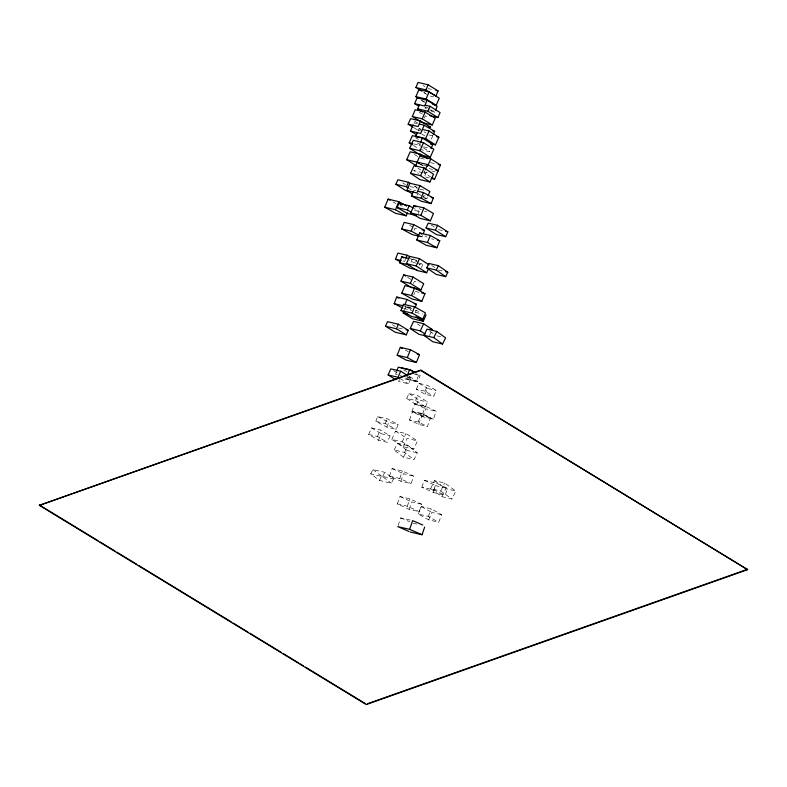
<?xml version="1.0" encoding="UTF-8"?>
<svg xmlns="http://www.w3.org/2000/svg" width="787" height="787" viewBox="0 0 787 787"><rect width="100%" height="100%" fill="white"/><g stroke="black" fill="none" stroke-linecap="round" stroke-linejoin="round"><path stroke-width="0.59" stroke-dasharray="3.94 2.95" d="M398.143 525.519L400.75 517.876L412.634 520.62M389.486 476.115L392.103 468.619L402.373 471L413.726 476.096L411.109 483.592L400.839 481.211L389.486 476.115L399.757 478.496L411.109 483.592M399.757 478.496L402.373 471M400.839 481.211L403.456 473.715L413.726 476.096M397.346 503.916L399.953 496.538L409.938 498.86L421.763 504.26L419.156 511.629L409.161 509.317L397.346 503.916L407.332 506.238L419.156 511.629M407.332 506.238L409.938 498.86M409.161 509.317L411.768 501.939L421.763 504.26M411.916 411.699L414.779 403.711L425.344 406.161L436.214 411.237L433.342 419.235L422.786 416.776L411.916 411.699L422.471 414.159L433.342 419.235M422.471 414.159L425.344 406.161M422.786 416.776L425.659 408.787L436.214 411.237M421.832 487.143L424.291 480.316L436.234 483.1L447.587 488.412L445.137 495.239L433.184 492.455L421.832 487.143L433.785 489.917L445.137 495.239M433.785 489.917L436.234 483.1M433.184 492.455L435.644 485.638L447.587 488.412M409.515 419.953L412.703 411.296L421.389 413.323L430.607 417.779L427.42 426.436L418.733 424.409L409.515 419.953L418.202 421.98L427.42 426.436M418.202 421.98L421.389 413.323M418.733 424.409L421.921 415.752L430.607 417.779M396.363 372.182L395.586 374.189L401.193 375.507M404.971 378.99L416.185 381.606L418.881 374.573L415.516 373.786M375.802 421.36L377.671 416.539L387.056 418.733L398.143 424.488L396.274 429.318L386.889 427.125L375.802 421.36L385.177 423.563L396.274 429.318M385.177 423.563L387.056 418.733M386.889 427.125L388.768 422.294L398.143 424.488M405.512 259.317L404.715 261.363L402.403 260.822M410.991 262.179L412.132 259.257L418.418 262.553M421.478 267.678L422.619 264.757L419.471 263.104M414.139 230.306L414.995 228.141L418.586 228.978M419.599 236.336L421.989 236.897L422.845 234.723M422.806 197.93L423.701 195.688L425.856 196.189M413.893 294.692L414.788 292.508M418.35 514.078L421.429 506.562L431.394 508.904L441.782 514.747L438.703 522.253L428.738 519.912L418.35 514.078L428.315 516.42L438.703 522.253M428.315 516.42L431.394 508.904M428.738 519.912L431.817 512.406L441.782 514.747M418.369 213.651L419.255 211.506L414.198 208.604M432.889 135.433L431.148 139.555L429.063 138.335M424.862 170.838L423.967 172.933L430.755 176.898M424.842 175.698L426.623 171.497M416.402 389.142L418.861 383.318L427.508 385.345L436.214 390.441L433.755 396.264L425.108 394.238L416.402 389.142L425.039 391.178L433.755 396.264M425.039 391.178L427.508 385.345M425.108 394.238L427.567 388.404L436.214 390.441M368.68 434.434L371.494 427.872L380.278 429.938L390.067 435.782L387.263 442.343L378.478 440.277L368.68 434.434L377.465 436.5L387.263 442.343M377.465 436.5L380.278 429.938M378.478 440.277L381.282 433.716L390.067 435.782M405.6 377.917L407.666 379.147L408.502 377.17M407.666 379.147L417.671 381.498L420.199 375.576L417.11 373.746M417.071 195.402L417.966 193.317M424.488 198.294L426.741 198.826L427.636 196.74M425.098 108.822L425.934 106.904M414.208 127.907L418.241 130.376L419.215 128.153M424.301 118.148L425.275 115.905L428.581 116.683M404.607 309.793L406.013 306.556M415.3 312.311L416.244 310.157M413.441 283.556L414.356 281.471L419.038 282.572M399.501 379.462L398.615 381.488L408.492 383.81L411.168 377.75L409.26 376.56M413.677 143.883L419.274 145.202L420.179 143.155M419.54 149.333L429.613 151.704L430.528 149.658M391.828 439.441L395.536 431.119L405.915 433.558L417.454 440.858L413.736 449.17L403.367 446.731L391.828 439.441L402.196 441.881L413.736 449.17M402.196 441.881L405.915 433.558M403.367 446.731L407.086 438.418L417.454 440.858M418.133 130.819L419.107 128.655L421.311 129.176M419.235 265.249L420.189 263.163L423.455 263.93M406.722 398.438L408.974 393.53L417.799 395.605L427.567 402.019L425.324 406.918L416.49 404.852L406.722 398.438L415.546 400.504L425.324 406.918M415.546 400.504L417.799 395.605M416.49 404.852L418.743 399.944L427.567 402.019M429.466 335.646L431.365 331.573M430.637 488.648L434.532 480.66L444.616 483.021L455.84 491.019L451.945 499.017L441.861 496.656L430.637 488.648L440.72 491.009L451.945 499.017M440.72 491.009L444.616 483.021M441.861 496.656L445.757 488.668L455.84 491.019M370.726 473.843L372.91 469.573L384.823 472.348L393.48 478.949L391.306 483.208L379.383 480.434L370.726 473.843L382.649 476.617L391.306 483.208M379.383 480.434L381.567 476.174L393.48 478.949M382.649 476.617L384.823 472.348M394.139 449.997L397.622 443.219L408.01 445.629L417.385 452.83L413.913 459.608L403.515 457.188L394.139 449.997L404.538 452.407L413.913 459.608M404.538 452.407L408.01 445.629M403.515 457.188L406.997 450.41L417.385 452.83M413.145 523.257L416.717 524.073M413.687 190.297L415.831 190.798M409.83 258.716L416.982 260.408M415.713 263.133L409.122 260.684M416.864 263.409L422.619 264.757M438.29 269.99L443.042 271.102M403.642 308.494L411.621 310.363M436.883 335.842L441.251 336.866M428.049 88.587L431.394 89.374M430.253 96.053L433.627 96.85M429.85 110.18L434.404 111.242M431.345 111.351L434.68 112.138L430.656 109.678M417.366 123.608L413.952 122.811L416.038 124.031M418.241 130.376L420.455 130.888M428.954 134.951L433.362 135.994M423.593 146.805L429.289 148.143M420.484 158.217L426.288 159.584M430.489 162.663L436.047 163.971M419.796 164.326L423.131 165.113M424.242 165.368L427.577 166.155M429.082 168.615L432.496 169.412M431.689 170.976L435.024 171.753M423.534 171.891L430.204 173.455M422.835 172.668L413.746 170.533L418.595 173.356M425.541 177.016L430.086 178.088M409.84 186.499L416.903 188.152M419.746 189.146L425.373 190.474M400.081 205.496L402.452 206.056M424.488 211.319L426.741 211.851M414.7 210.434L419.255 211.506M438.497 229.656L443.17 230.758M431.443 238.805L433.824 239.366M415.231 291.426L419.55 292.439M407.204 306.841L410.765 307.678M415.398 310.501L418.733 311.278M415.388 312.291L422.53 313.964M398.438 327.982L402.806 329.015M414.641 374.268L420.199 375.576M406.781 376.717L411.168 377.75M400.75 517.876L409.771 521.791M392.103 468.619L403.456 473.715M399.953 496.538L411.768 501.939M414.779 403.711L425.659 408.787M424.291 480.316L435.644 485.638M412.703 411.296L421.921 415.752M404.429 306.084L410.745 309.291M403.495 369.821L407.666 371.946M406.81 376.816L416.185 381.606M377.671 416.539L388.768 422.294M409.594 225.259L412.841 226.99M419.825 235.746L421.989 236.897M405.344 350.087L408.355 351.73M408.384 306.969L412.319 309.143M424.882 235.893L426.977 237.074M421.429 506.562L431.817 512.406M392.998 201.905L395.94 203.558M419.137 208.624L421.252 209.844M421.753 134.075L424.882 135.905M418.861 383.318L427.567 388.404M409.427 376.599L417.671 381.498M414.818 186.204L416.785 187.375M417.858 193.523L421.812 195.874M422.796 196.465L426.741 198.826M371.494 427.872L381.282 433.716M424.036 92.709L427.085 94.558M421.999 100.372L425.059 102.221M421.143 100.333L424.163 102.182M426.623 107.219L429.643 109.068M419.255 112.226L422.265 114.066M414.611 121.129L417.641 122.979M407.056 307.196L413.303 311.013M423.062 85.508L425.049 86.737M423.829 92.423L425.826 93.653M392.418 324.697L395.379 326.516M414.296 154.36L418.418 156.928M420.228 164.09L423.317 166.018M407.587 277.27L412.418 280.27M393.667 370.667L399.383 374.238M399.914 378.468L408.492 383.81M424.832 107.032L426.839 108.291M415.487 137.617L418.586 139.565M419.274 145.202L422.373 147.149M423.406 147.799L429.613 151.704M413.332 145.428L418.497 148.684M417.395 142.9L420.494 144.857M395.536 431.119L407.086 438.418M431.286 225.092L434.375 227.05M419.107 128.655L423.042 131.173M424.026 131.803L426.003 133.062M414.237 185.968L418.074 188.427M402.698 182.859L405.571 184.709M409.338 188.605L411.257 189.844M413.519 258.834L418.281 261.923M408.974 393.53L418.743 399.944M417.907 168.123L420.72 170.002M417.395 323.949L420.278 325.877M431.699 265.406L435.467 268.023M434.532 480.66L445.757 488.668M429.918 331.307L433.834 334.16M372.91 469.573L381.567 476.174M397.622 443.219L406.997 450.41"/><path stroke-width="1.18" d="M39.35 505.372L420.76 370.047L747.62 569.65L366.24 704.562L39.35 505.372L420.73 370.461L747.62 569.65M409.043 531.5L397.769 526.611L409.663 529.356L412.634 520.62L422.786 525.018M410.175 531.992L422.058 534.737L424.665 527.093M402.59 307.963L394.169 303.684L396.697 297.053L406.958 299.453L416.431 304.264L415.162 307.579M404.852 304.972L406.958 299.453M396.746 371.179L398.281 367.155L409.506 369.782L414.71 372.448M407.577 374.809L409.506 369.782M400.416 261.786L395.477 259.198L397.868 253.07L407.105 255.234L410.066 256.788M416.884 269.784L409.988 268.17L399.501 262.671L401.783 256.837L408.679 258.451M405.915 258.303L407.105 255.234M419.599 236.336L412.427 234.654L401.626 228.899L404.193 222.387L413.746 224.629L424.557 230.375L423.268 233.641M401.626 228.899L411.178 231.142L413.746 224.629M417.986 191.3L423.367 192.569L433.381 197.96L431.148 203.577L421.468 201.305L411.444 195.914L413.234 191.418M411.444 195.914L421.124 198.186L423.367 192.569M397.179 355.212L400.327 347.352L410.47 349.733L419.501 354.652L416.343 362.512L406.2 360.131L397.179 355.212L407.322 357.593L416.343 362.512M407.322 357.593L410.47 349.733M400.927 310.501L403.465 304.244L414.601 306.861L425.413 312.852L422.865 319.109L411.739 316.492L400.927 310.501L412.054 313.118L422.865 319.109M412.054 313.118L414.601 306.861M416.766 239.966L419.638 232.952L430.332 235.461L439.766 240.763L436.883 247.777L426.19 245.269L416.766 239.966L427.459 242.475L436.883 247.777M401.793 293.236L404.921 285.622L414.631 287.904L424.95 293.708L421.822 301.323L412.113 299.04L401.793 293.236L411.503 295.518L421.822 301.323M427.459 242.475L430.332 235.461M411.503 295.518L414.631 287.904M407.499 212.785L406.249 215.825L395.566 213.307L384.764 207.227L388.08 199.131L398.773 201.649L406.633 206.076M384.764 207.227L395.448 209.736L398.773 201.649M416.333 215.52L407.213 213.375L397.101 207.571L398.881 203.292L409.142 205.702L413.185 208.024M397.101 207.571L407.351 209.981L409.142 205.702M410.765 212.982L413.844 205.594L423.947 207.965L433.47 213.434L430.391 220.822L420.288 218.452L410.765 212.982L420.868 215.363L430.391 220.822M420.868 215.363L423.947 207.965M416.736 134.715L410.47 131.055L413.077 124.877M433.322 134.4L434.621 131.311L424.183 125.222L420.711 133.465L410.47 131.055M415.526 166.332L417.297 162.122L427.518 164.532L438.172 170.749L434.621 179.161L431.217 178.354M425.305 169.785L427.518 164.532M412.673 194.084L406.761 190.552L409.889 183.253L420.002 185.634L429.869 191.526L428.079 195.697M420.002 185.634L416.874 192.933L406.761 190.552M418.95 98.523L415.89 96.673L418.94 89.629L429.082 92.01L439.264 98.178L436.214 105.222L432.83 104.425M415.89 96.673L426.033 99.054L429.082 92.01M418.635 106.097L414.601 103.638L417.11 97.873L427.115 100.234L437.188 106.383L435.516 110.219M413.205 127.297L408.158 124.208L410.578 118.66L420.514 121.001L430.597 127.16L428.384 126.638M412.299 116.506L415.231 109.767L425.157 112.108L435.201 118.247L432.27 124.976L422.344 122.634L412.299 116.506L422.216 118.837L432.27 124.976M427.115 100.234L424.606 105.989L414.601 103.638M420.514 121.001L418.094 126.55L408.158 124.208M422.216 118.837L425.157 112.108M426.092 314.81L423.278 321.273L412.575 318.755L403.19 313.029L404.134 310.875M385.502 326.212L387.489 321.667L398.409 324.234L408.266 330.294L406.279 334.839L395.359 332.262L385.502 326.212L396.422 328.779L406.279 334.839M396.422 328.779L398.409 324.234M415.851 87.505L418.074 82.438L428.128 84.809L438.103 90.948L435.88 96.014L425.905 89.875L415.851 87.505L421.832 91.194M425.905 89.875L428.128 84.809M415.959 165.477L406.682 159.702L410.175 151.802L420.622 154.262L427.843 158.748M406.682 159.702L417.13 162.161L420.622 154.262M411.601 287.727L400.957 281.116L403.711 274.87L413.077 277.063L423.721 283.674L420.956 289.931L412.772 288.003M400.957 281.116L410.322 283.32L413.077 277.063M395.753 379.698L388.129 374.946L390.805 368.887L400.681 371.218L407.361 375.369M400.681 371.218L398.006 377.278L388.129 374.946M422.629 111.99L417.612 108.842L419.373 104.878M417.612 108.842L427.843 111.252L430.036 106.294L440.081 112.58L437.887 117.538L429.928 115.669M412.299 144.778L409.191 142.831L412.378 135.669L422.462 138.04L432.801 144.533L430.981 148.635M420.012 154.842L409.683 148.34L413.264 140.302L423.514 142.713L433.834 149.215L430.253 157.252L421.153 155.108M420.642 142.132L422.462 138.04M409.683 148.34L419.933 150.74L423.514 142.713M427.577 166.155L430.833 158.895L440.494 165.024L437.247 172.284M426.033 227.974L428.197 223.134L437.552 225.328L447.852 231.86L445.688 236.7L436.332 234.496L426.033 227.974L435.388 230.168L445.688 236.7M435.388 230.168L437.552 225.328M417.661 137.489L415.693 136.23L417.159 132.983M408.984 191.261L405.462 190.434L395.871 184.266L397.907 179.78L408.492 182.269L410.411 183.499M415.693 136.23L425.61 138.561L429.023 130.986L438.871 137.282L435.457 144.857L431.05 143.824M395.871 184.266L406.466 186.755L408.492 182.269M428.561 268.593L426.662 272.764L416.864 270.462L406.397 263.665L409.712 256.365L419.51 258.667L429.033 264.845M406.397 263.665L416.185 265.967L419.51 258.667M410.548 173.337L414.149 165.604L424.144 167.956L433.539 174.242L429.938 181.964L419.943 179.623L410.548 173.337L420.543 175.678L429.938 181.964M420.543 175.678L424.144 167.956M425.629 335.872L418.891 334.288L410.243 328.504L413.549 321.381L423.662 323.752L432.309 329.537L430.066 329.015M410.243 328.504L420.347 330.874L423.662 323.752M426.761 267.875L428.876 263.448L438.398 265.681L447.803 272.223L445.688 276.65L436.165 274.417L426.761 267.875L436.273 270.108L445.688 276.65M436.273 270.108L438.398 265.681M423.937 335.321L426.987 329.163L436.805 331.455L445.609 337.879L442.569 344.037L432.752 341.735L423.937 335.321L433.755 337.613L442.569 344.037M433.755 337.613L436.805 331.455M367.431 703.745L747.65 569.247M431.227 197.448L433.381 197.96M422.166 229.814L424.557 230.375M395.477 259.198L401.252 260.556M445.422 271.663L447.803 272.223M399.501 262.671L409.85 265.101M414.149 303.733L416.431 304.264M394.169 303.684L403.288 305.818M417.238 354.13L419.501 354.652M435.87 90.426L438.103 90.948M425.492 105.222L430.036 106.294M419.638 124.149L424.183 125.222M432.348 130.77L434.621 131.311M423.514 129.688L429.023 130.986M436.667 136.771L438.871 137.282M430.558 144.011L432.801 144.533M409.191 142.831L412.555 143.618M420.819 156.544L430.833 158.895M438.27 164.503L440.494 165.024M435.9 170.218L438.172 170.749M445.511 231.309L447.852 231.86M437.385 240.202L439.766 240.763M421.714 292.951L424.95 293.708M403.19 313.029L407.951 314.151M406.082 329.783L408.266 330.294M400.917 367.716L410.922 370.067L415.044 372.517M409.663 529.356L422.058 534.737M396.697 297.053L398.802 298.116M401.783 256.837L403.879 257.929M411.178 231.142L418.743 235.165M421.124 198.186L431.148 203.577M400.327 347.352L402.334 348.444M419.638 232.952L421.734 234.132M388.08 199.131L390.047 200.242M395.448 209.736L406.249 215.825M413.844 205.594L415.959 206.804M398.881 203.292L400.908 204.453M407.351 209.981L411.404 212.303M417.297 162.122L419.235 163.253M431.719 177.459L434.621 179.161M426.033 99.054L436.214 105.222M39.38 504.959L98.05 540.718M100.146 541.997L114.813 550.93M116.909 552.208L136.82 564.338M138.915 565.617L231.112 621.799M233.208 623.078L247.875 632.01M249.971 633.289L281.402 652.443M283.497 653.722L298.175 662.654M300.27 663.933L303.408 665.851M305.504 667.13L365.227 703.519M415.979 316.827L423.278 321.273M417.13 162.161L419.196 163.45M403.711 274.87L405.649 276.07M410.322 283.32L420.956 289.931M427.843 111.252L437.887 117.538M419.933 150.74L430.253 157.252M425.61 138.561L435.457 144.857M406.466 186.755L408.374 187.995M416.185 265.967L426.662 272.764M420.347 330.874L425.147 334.091"/></g></svg>
